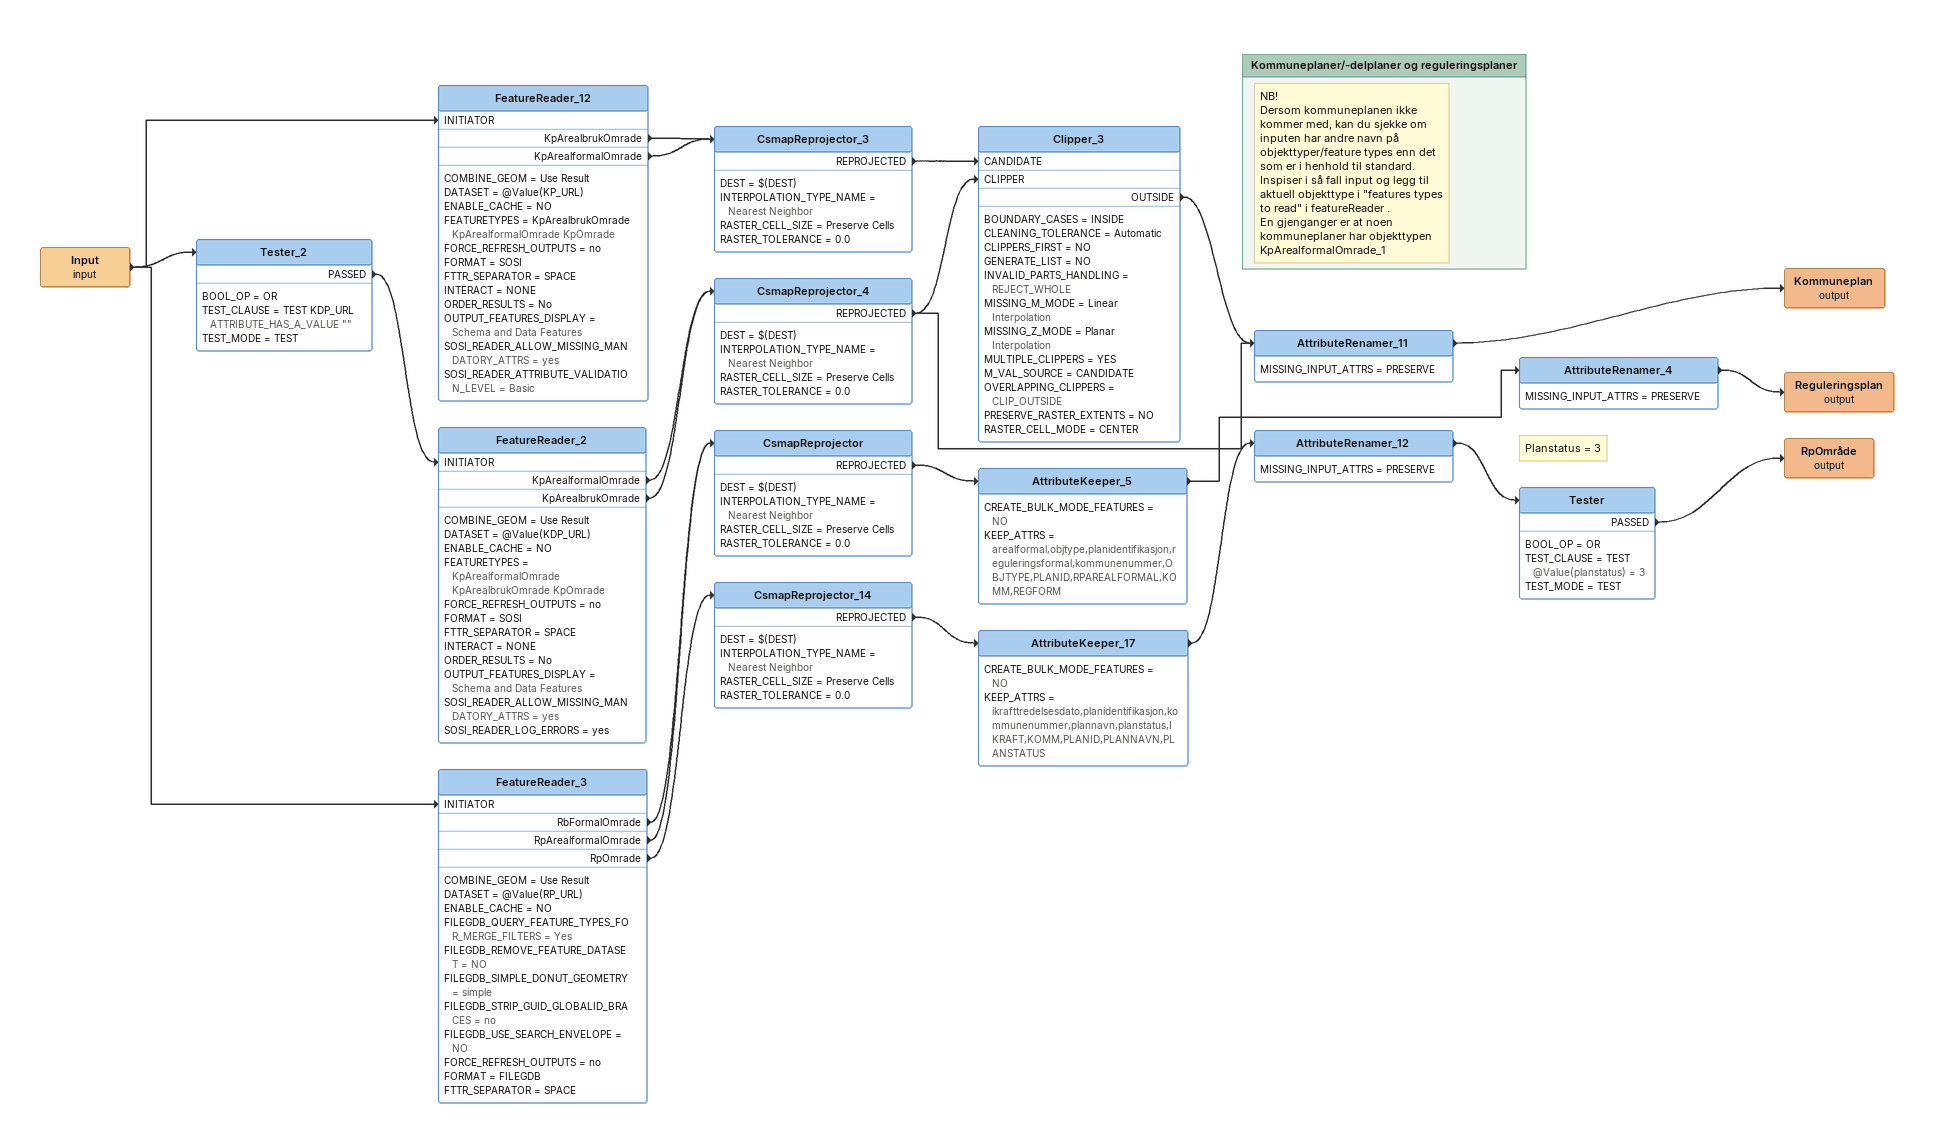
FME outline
Input (input)
    -> FeatureReader_12 [INITIATOR]
    -> Tester_2
    -> FeatureReader_3 [INITIATOR]
FeatureReader_12
    COMBINE_GEOM = Use Result
    DATASET = @Value(KP_URL)
    ENABLE_CACHE = NO
    FEATURETYPES = KpArealbrukOmrade KpArealformalOmrade KpOmrade
    FORCE_REFRESH_OUTPUTS = no
    FORMAT = SOSI
    FTTR_SEPARATOR = SPACE
    INTERACT = NONE
    ORDER_RESULTS = No
    OUTPUT_FEATURES_DISPLAY = Schema and Data Features
    SOSI_READER_ALLOW_MISSING_MANDATORY_ATTRS = yes
    SOSI_READER_ATTRIBUTE_VALIDATION_LEVEL = Basic
    KpArealbrukOmrade -> CsmapReprojector_3
    KpArealformalOmrade -> CsmapReprojector_3
CsmapReprojector_3
    DEST = $(DEST)
    INTERPOLATION_TYPE_NAME = Nearest Neighbor
    RASTER_CELL_SIZE = Preserve Cells
    RASTER_TOLERANCE = 0.0
    REPROJECTED -> Clipper_3 [CANDIDATE]
Tester_2
    BOOL_OP = OR
    TEST_CLAUSE = TEST KDP_URL ATTRIBUTE_HAS_A_VALUE ""
    TEST_MODE = TEST
    PASSED -> FeatureReader_2 [INITIATOR]
FeatureReader_2
    COMBINE_GEOM = Use Result
    DATASET = @Value(KDP_URL)
    ENABLE_CACHE = NO
    FEATURETYPES = KpArealformalOmrade KpArealbrukOmrade KpOmrade
    FORCE_REFRESH_OUTPUTS = no
    FORMAT = SOSI
    FTTR_SEPARATOR = SPACE
    INTERACT = NONE
    ORDER_RESULTS = No
    OUTPUT_FEATURES_DISPLAY = Schema and Data Features
    SOSI_READER_ALLOW_MISSING_MANDATORY_ATTRS = yes
    SOSI_READER_LOG_ERRORS = yes
    KpArealformalOmrade -> CsmapReprojector_4
    KpArealbrukOmrade -> CsmapReprojector_4
CsmapReprojector_4
    DEST = $(DEST)
    INTERPOLATION_TYPE_NAME = Nearest Neighbor
    RASTER_CELL_SIZE = Preserve Cells
    RASTER_TOLERANCE = 0.0
    REPROJECTED -> Clipper_3 [CLIPPER]
    REPROJECTED -> AttributeRenamer_11
Clipper_3
    BOUNDARY_CASES = INSIDE
    CLEANING_TOLERANCE = Automatic
    CLIPPERS_FIRST = NO
    GENERATE_LIST = NO
    INVALID_PARTS_HANDLING = REJECT_WHOLE
    MISSING_M_MODE = Linear Interpolation
    MISSING_Z_MODE = Planar Interpolation
    MULTIPLE_CLIPPERS = YES
    M_VAL_SOURCE = CANDIDATE
    OVERLAPPING_CLIPPERS = CLIP_OUTSIDE
    PRESERVE_RASTER_EXTENTS = NO
    RASTER_CELL_MODE = CENTER
    OUTSIDE -> AttributeRenamer_11
AttributeRenamer_11
    MISSING_INPUT_ATTRS = PRESERVE
    -> Kommuneplan (output)
Kommuneplan (output)
FeatureReader_3
    COMBINE_GEOM = Use Result
    DATASET = @Value(RP_URL)
    ENABLE_CACHE = NO
    FILEGDB_QUERY_FEATURE_TYPES_FOR_MERGE_FILTERS = Yes
    FILEGDB_REMOVE_FEATURE_DATASET = NO
    FILEGDB_SIMPLE_DONUT_GEOMETRY = simple
    FILEGDB_STRIP_GUID_GLOBALID_BRACES = no
    FILEGDB_USE_SEARCH_ENVELOPE = NO
    FORCE_REFRESH_OUTPUTS = no
    FORMAT = FILEGDB
    FTTR_SEPARATOR = SPACE
    RbFormalOmrade -> CsmapReprojector
    RpArealformalOmrade -> CsmapReprojector
    RpOmrade -> CsmapReprojector_14
CsmapReprojector
    DEST = $(DEST)
    INTERPOLATION_TYPE_NAME = Nearest Neighbor
    RASTER_CELL_SIZE = Preserve Cells
    RASTER_TOLERANCE = 0.0
    REPROJECTED -> AttributeKeeper_5
AttributeKeeper_5
    CREATE_BULK_MODE_FEATURES = NO
    KEEP_ATTRS = arealformal,objtype,planidentifikasjon,reguleringsformal,kommunenummer,OBJTYPE,PLANID,RPAREALFORMAL,KOMM,REGFORM
    -> AttributeRenamer_4
AttributeRenamer_4
    MISSING_INPUT_ATTRS = PRESERVE
    -> Reguleringsplan (output)
Reguleringsplan (output)
CsmapReprojector_14
    DEST = $(DEST)
    INTERPOLATION_TYPE_NAME = Nearest Neighbor
    RASTER_CELL_SIZE = Preserve Cells
    RASTER_TOLERANCE = 0.0
    REPROJECTED -> AttributeKeeper_17
AttributeKeeper_17
    CREATE_BULK_MODE_FEATURES = NO
    KEEP_ATTRS = ikrafttredelsesdato,planidentifikasjon,kommunenummer,plannavn,planstatus,IKRAFT,KOMM,PLANID,PLANNAVN,PLANSTATUS
    -> AttributeRenamer_12
AttributeRenamer_12
    MISSING_INPUT_ATTRS = PRESERVE
    -> Tester
Note: Planstatus = 3
Tester
    BOOL_OP = OR
    TEST_CLAUSE = TEST @Value(planstatus) = 3
    TEST_MODE = TEST
    PASSED -> RpOmråde (output)
RpOmråde (output)

Bookmark: Kommuneplaner/-delplaner og reguleringsplaner
Note: NB! / Dersom kommuneplanen ikke kommer med, kan du sjekke om inputen har andre navn på objekttyper/feature types enn det som er i henhold til standard. Inspiser i så fall input og legg til aktuell objekttype i "features types to read" i featureReader . / En gjenganger er at noen kommuneplaner har objekttypen KpArealformalOmrade_1
